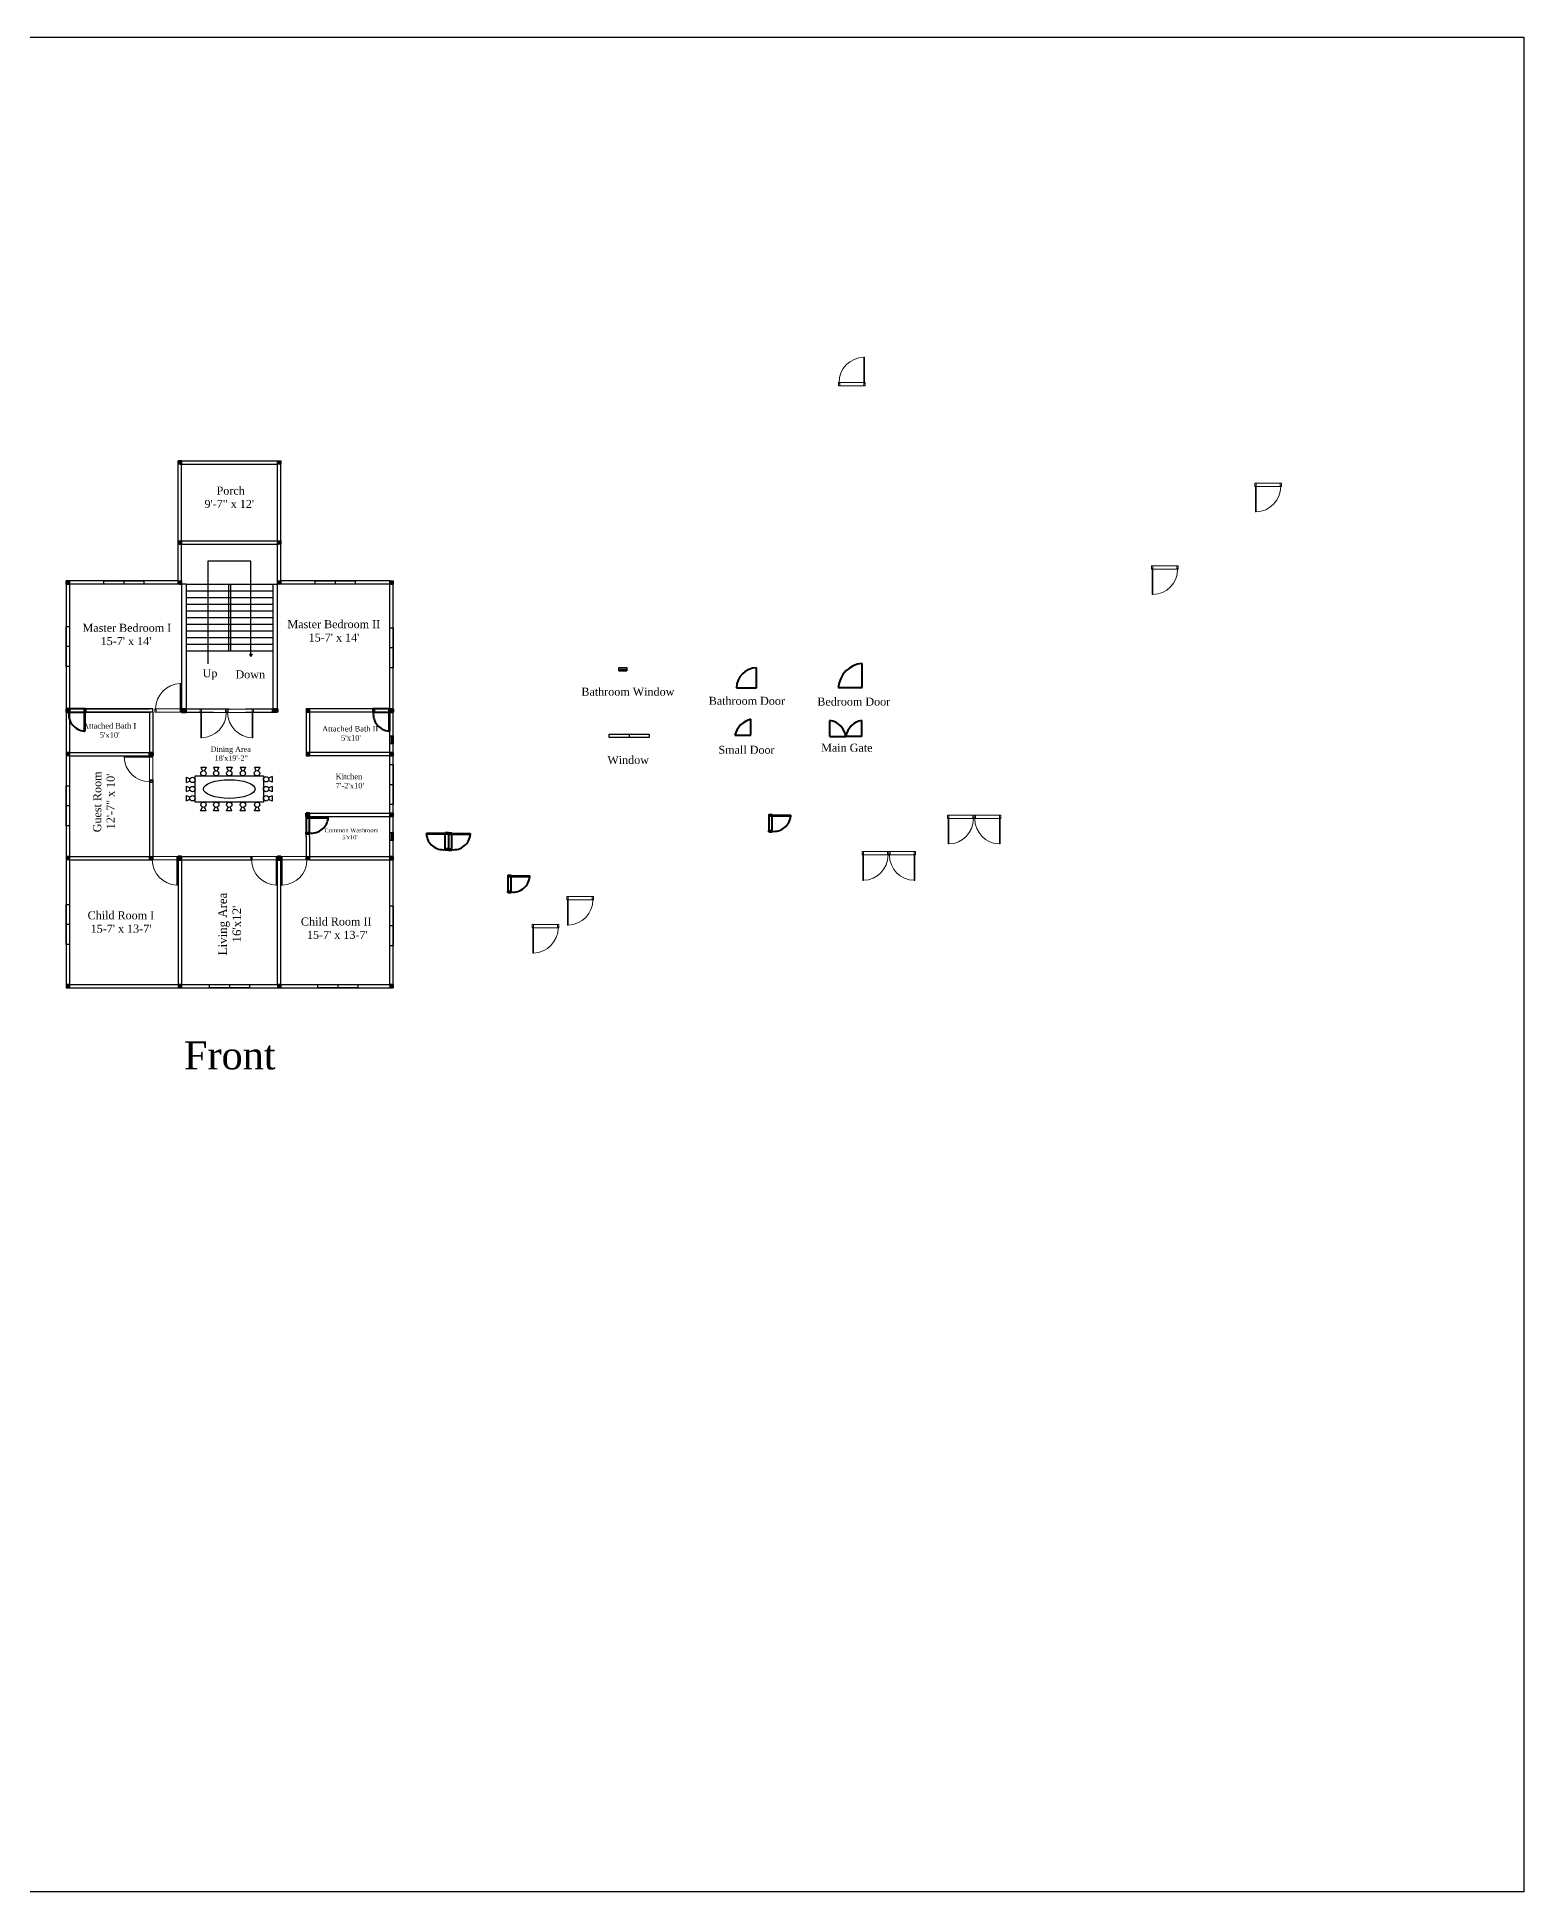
# Model space of a CAD drawing. Header units: inches. Extents: x -79350 to 491628, y -93215 to 155882.
# Drawn here: x 4978 to 7206, y -6548 to -3766 of the extents above; entities that cross this region are included whole.
import ezdxf

# ---------------------------------------------------------------- set-up
doc = ezdxf.new("R2010")
doc.units = ezdxf.units.IN
doc.header["$MEASUREMENT"] = 0
doc.layers.get('0').update_dxf_attribs({"lineweight": 30})
for name, color, linetype, lineweight in [('Column', 1, 'Continuous', 30), ('Door window', 250, 'Continuous', 15), ('Letter', 7, 'Continuous', 20)]:
    doc.layers.add(name, color=color, linetype=linetype, lineweight=lineweight)
doc.layers.add('Door', color=7, linetype='Continuous', lineweight=40, true_color=0x763422)
doc.layers.add('Window', color=7, linetype='Continuous', lineweight=30, true_color=0x6b99dd)
for name, color, linetype in [('Furnitures', 30, 'Continuous'), ('Stairs', 7, 'Continuous'), ('Wall', 7, 'Continuous')]:
    doc.layers.add(name, color=color, linetype=linetype)
doc.styles.get("Standard").update_dxf_attribs({"font": 'times.ttf', "height": 12})

# ---------------------------------------------------------------- blocks, each defined once
blk = doc.blocks.new('d1n')
at = {"color": 1}
blk.add_lwpolyline([(-1187.2, 1281.4), (-1192.2, 1281.4), (-1192.2, 1241.4), (-1187.2, 1241.4)], close=True, dxfattribs=at)
at = {"layer": 'Door window', "color": 1}
for points in [[(-1192.2, 1281.4), (-1192.2, 1279.4), (-1188.2, 1279.4), (-1188.2, 1280.4), (-1187.2, 1280.4), (-1187.2, 1281.4), (-1192.2, 1281.4)], [(-1187.2, 1280.4), (-1149.2, 1280.4), (-1149.2, 1279.4), (-1187.2, 1279.4), (-1187.2, 1280.4)], [(-1192.2, 1241.4), (-1192.2, 1243.4), (-1188.2, 1243.4), (-1188.2, 1242.4), (-1187.2, 1242.4), (-1187.2, 1241.4), (-1192.2, 1241.4)]]:
    blk.add_lwpolyline(points, dxfattribs=at)
blk.add_arc((-1187.2, 1280.4), 38, 270, 358.4722, dxfattribs=at)

msp = doc.modelspace()

# ---------------------------------------------------------------- hatches: boundary and pattern name
at = {"layer": 'Column'}
h = msp.add_hatch(dxfattribs=at)
h.set_pattern_fill('ANSI31', color=256)
h.paths.add_polyline_path([(5194.42, -4401.59), (5189.42, -4401.59), (5189.42, -4406.56), (5194.42, -4406.56)])
h.paths.add_polyline_path([(5343.42, -4401.59), (5338.42, -4401.59), (5338.42, -4406.56), (5343.42, -4406.56)])
h.paths.add_polyline_path([(5194.42, -4521.59), (5189.42, -4521.59), (5189.42, -4526.56), (5194.42, -4526.56)])
h.paths.add_polyline_path([(5343.42, -4521.59), (5338.42, -4521.59), (5338.42, -4526.56), (5343.42, -4526.56)])
h.paths.add_polyline_path([(5194.42, -4581.59), (5189.42, -4581.59), (5189.42, -4586.56), (5194.42, -4586.56)])
h.paths.add_polyline_path([(5026.42, -4581.59), (5021.42, -4581.59), (5021.42, -4586.56), (5026.42, -4586.56)])
h.paths.add_polyline_path([(5343.42, -4581.59), (5338.42, -4581.59), (5338.42, -4586.56), (5343.42, -4586.56)])
h.paths.add_polyline_path([(5511.42, -4581.59), (5506.42, -4581.59), (5506.42, -4586.56), (5511.42, -4586.56)])
h.paths.add_polyline_path([(5026.42, -4773.59), (5021.42, -4773.59), (5021.42, -4778.56), (5026.42, -4778.56)])
h.paths.add_polyline_path([(5201.42, -4773.59), (5194.42, -4773.59), (5194.42, -4778.59), (5201.42, -4778.59)])
h.paths.add_polyline_path([(5386.42, -4773.59), (5381.42, -4773.59), (5381.42, -4778.59), (5386.42, -4778.59)])
h.paths.add_polyline_path([(5338.42, -4773.3), (5331.42, -4773.3), (5331.42, -4778.59), (5338.42, -4778.59)])
h.paths.add_polyline_path([(5511.42, -4773.59), (5506.42, -4773.59), (5506.42, -4778.59), (5511.42, -4778.59)])
h.paths.add_polyline_path([(5026.42, -4994.59), (5021.42, -4994.59), (5021.42, -4999.59), (5026.42, -4999.59)])
h.paths.add_polyline_path([(5151.42, -4994.59), (5146.42, -4994.59), (5146.42, -4999.56), (5151.42, -4999.56)])
h.paths.add_polyline_path([(5194.42, -4994.59), (5189.42, -4994.59), (5189.42, -4999.59), (5194.42, -4999.59)])
h.paths.add_polyline_path([(5343.42, -4994.59), (5338.42, -4994.59), (5338.42, -4999.59), (5343.42, -4999.59)])
h.paths.add_polyline_path([(5386.42, -4994.59), (5381.42, -4994.59), (5381.42, -4999.56), (5386.42, -4999.56)])
h.paths.add_polyline_path([(5386.42, -4929.59), (5381.42, -4929.59), (5381.42, -4934.59), (5386.42, -4934.59)])
h.paths.add_polyline_path([(5386.42, -4838.59), (5381.42, -4838.59), (5381.42, -4843.59), (5386.42, -4843.59)])
h.paths.add_polyline_path([(5511.42, -4838.59), (5506.42, -4838.59), (5506.42, -4843.59), (5511.42, -4843.59)])
h.paths.add_polyline_path([(5511.42, -4929.59), (5506.42, -4929.59), (5506.42, -4934.59), (5511.42, -4934.59)])
h.paths.add_polyline_path([(5511.42, -4994.59), (5506.42, -4994.59), (5506.42, -4999.59), (5511.42, -4999.59)])
h.paths.add_polyline_path([(5026.42, -5186.59), (5021.42, -5186.59), (5021.42, -5191.59), (5026.42, -5191.59)])
h.paths.add_polyline_path([(5194.42, -5186.59), (5189.42, -5186.59), (5189.42, -5191.59), (5194.42, -5191.59)])
h.paths.add_polyline_path([(5343.42, -5186.59), (5338.42, -5186.59), (5338.42, -5191.59), (5343.42, -5191.59)])
h.paths.add_polyline_path([(5511.42, -5186.59), (5506.42, -5186.59), (5506.42, -5191.59), (5511.42, -5191.59)])
h = msp.add_hatch(dxfattribs=at)
h.set_pattern_fill('ANSI31', color=256)
h.paths.add_polyline_path([(5026.42, -4838.59), (5021.42, -4838.59), (5021.42, -4843.59), (5026.42, -4843.59)])
h.paths.add_polyline_path([(5151.42, -4838.59), (5146.42, -4838.59), (5146.42, -4843.59), (5151.42, -4843.59)])

# ---------------------------------------------------------------- linework, layer by layer
for p, q in [((5189.42, -4406.59), (5189.42, -4401.59)), ((5194.42, -4401.59), (5189.42, -4401.59)), ((5189.42, -4581.59), (5189.42, -4406.59)), ((5194.42, -4401.59), (5338.42, -4401.59)), ((5194.42, -4581.59), (5194.42, -4406.59)), ((5194.42, -4406.59), (5338.42, -4406.59)), ((5338.42, -4401.59), (5343.42, -4401.59)), ((5338.42, -4581.59), (5338.42, -4406.59)), ((5343.42, -4406.59), (5343.42, -4401.59)), ((5343.42, -4581.59), (5343.42, -4406.59)), ((5194.42, -4521.59), (5338.42, -4521.59)), ((5194.42, -4526.59), (5338.42, -4526.59)), ((5026.42, -4581.59), (5021.42, -4581.59)), ((5021.42, -4586.59), (5021.42, -4581.59)), ((5021.42, -4586.59), (5021.42, -5186.59)), ((5189.42, -4581.59), (5026.42, -4581.59)), ((5194.42, -4586.59), (5026.42, -4586.59)), ((5026.42, -4586.59), (5026.42, -5186.59)), ((5194.42, -4581.59), (5194.42, -4586.59)), ((5194.42, -4586.59), (5194.42, -4773.59)), ((5201.42, -4586.59), (5194.42, -4586.59)), ((5201.42, -4586.59), (5201.42, -4730.59)), ((5331.42, -4586.59), (5331.42, -4730.59)), ((5331.42, -4586.59), (5338.42, -4586.59)), ((5338.42, -4581.59), (5338.42, -4586.59)), ((5506.42, -4586.59), (5338.42, -4586.59)), ((5338.42, -4773.59), (5338.42, -4586.59)), ((5506.42, -4581.59), (5343.42, -4581.59)), ((5506.42, -4581.59), (5511.42, -4581.59)), ((5506.42, -5186.59), (5506.42, -4586.59)), ((5511.42, -4586.59), (5511.42, -4581.59)), ((5511.42, -5186.59), (5511.42, -4586.59)), ((5201.42, -4730.59), (5201.42, -4778.59)), ((5331.42, -4730.59), (5331.42, -4778.59)), ((5151.42, -4778.59), (5049.75, -4778.59)), ((5049.75, -4778.59), (5146.42, -4778.59)), ((5050.42, -4773.59), (5146.42, -4773.59)), ((5151.42, -4773.59), (5050.42, -4773.59)), ((5146.42, -4778.59), (5146.42, -4843.59)), ((5151.42, -4778.59), (5151.42, -4843.59)), ((5194.42, -4773.59), (5194.3, -4773.59)), ((5201.42, -4778.59), (5194.42, -4778.59)), ((5331.42, -4778.59), (5338.42, -4778.59)), ((5482.42, -4773.59), (5381.42, -4773.59)), ((5482.42, -4778.59), (5381.42, -4778.59)), ((5381.42, -4778.59), (5381.42, -4843.59)), ((5482.42, -4778.59), (5386.42, -4778.59)), ((5386.42, -4778.59), (5386.42, -4838.59)), ((5026.42, -4838.59), (5146.42, -4838.59)), ((5506.42, -4838.59), (5386.42, -4838.59)), ((5026.42, -4843.59), (5146.42, -4843.59)), ((5506.42, -4843.59), (5386.42, -4843.59)), ((5146.42, -4879.59), (5146.42, -4994.59)), ((5151.42, -4879.59), (5151.42, -4994.59)), ((5386.42, -4929.59), (5506.42, -4929.59)), ((5386.42, -4934.59), (5506.42, -4934.59)), ((5381.42, -4964.59), (5381.42, -4994.59)), ((5386.42, -4964.59), (5386.42, -4994.59)), ((5026.42, -4994.59), (5151.42, -4994.59)), ((5026.42, -4999.59), (5151.43, -4999.59)), ((5189.42, -4994.59), (5194.42, -4994.59)), ((5189.42, -4999.59), (5189.42, -5186.59)), ((5194.42, -4999.59), (5194.42, -5186.59)), ((5194.42, -4999.59), (5300.43, -4999.59)), ((5338.42, -4994.59), (5343.42, -4994.59)), ((5338.42, -5186.59), (5338.42, -4999.59)), ((5343.42, -5186.59), (5343.42, -4999.59)), ((5381.42, -4994.59), (5506.42, -4994.59)), ((5021.42, -5186.59), (5021.42, -5191.59)), ((5026.42, -5191.59), (5021.42, -5191.59)), ((5026.42, -5186.59), (5506.42, -5186.59)), ((5026.42, -5191.59), (5506.42, -5191.59)), ((5506.42, -5191.59), (5511.42, -5191.59)), ((5511.42, -5186.59), (5511.42, -5191.59))]:
    msp.add_line(p, q)
at = {"color": 200}
for p, q in [((5298.52, -4551.67), (5234.03, -4551.67)), ((5234.03, -4551.67), (5234.03, -4705.83)), ((5298.52, -4691.56), (5298.52, -4551.67)), ((5201.42, -4586.59), (5331.42, -4586.59)), ((5264.92, -4586.59), (5264.92, -4686.59)), ((5267.92, -4586.59), (5267.92, -4686.59)), ((5201.42, -4596.59), (5331.42, -4596.59)), ((5201.42, -4606.59), (5331.42, -4606.59)), ((5201.42, -4616.59), (5331.42, -4616.59)), ((5201.42, -4626.59), (5331.42, -4626.59)), ((5201.42, -4636.59), (5331.42, -4636.59)), ((5201.42, -4646.59), (5331.42, -4646.59)), ((5201.42, -4656.59), (5331.42, -4656.59)), ((5201.42, -4666.59), (5331.42, -4666.59)), ((5201.42, -4676.59), (5331.42, -4676.59)), ((5201.42, -4686.59), (5331.42, -4686.59)), ((5296.49, -4691.56), (5300.53, -4691.56)), ((5296.49, -4691.56), (5298.52, -4694.99)), ((5300.53, -4691.56), (5298.52, -4694.99)), ((5298.52, -4694.99), (5298.52, -4694.99))]:
    msp.add_line(p, q, dxfattribs=at)
at = {"color": 30}
for p, q in [((5223.35, -4861.04), (5231.48, -4861.04)), ((5223.35, -4861.04), (5225.64, -4866.34)), ((5231.48, -4861.04), (5228.95, -4866.4)), ((5242.44, -4861), (5250.57, -4861)), ((5242.44, -4861), (5244.74, -4866.3)), ((5250.57, -4861), (5248.04, -4866.35)), ((5262.08, -4861), (5270.21, -4861)), ((5262.08, -4861), (5264.37, -4866.3)), ((5270.21, -4861), (5267.68, -4866.35)), ((5282.42, -4861), (5290.55, -4861)), ((5282.42, -4861), (5284.72, -4866.3)), ((5290.55, -4861), (5288.02, -4866.35)), ((5303.67, -4861), (5311.81, -4861)), ((5303.67, -4861), (5305.97, -4866.3)), ((5311.81, -4861), (5309.28, -4866.35)), ((5201.73, -4883.92), (5201.73, -4875.79)), ((5201.73, -4875.79), (5207.08, -4878.32)), ((5201.73, -4883.92), (5207.03, -4881.63)), ((5201.73, -4897.48), (5201.73, -4889.35)), ((5201.73, -4889.35), (5207.08, -4891.88)), ((5201.73, -4897.48), (5207.03, -4895.19)), ((5330.21, -4883.16), (5324.85, -4880.63)), ((5330.21, -4897.84), (5324.85, -4895.31)), ((5330.21, -4875.03), (5324.91, -4877.32)), ((5330.21, -4889.71), (5324.91, -4892)), ((5330.21, -4875.03), (5330.21, -4883.16)), ((5330.21, -4889.71), (5330.21, -4897.84)), ((5201.73, -4911.3), (5201.73, -4903.17)), ((5201.73, -4903.17), (5207.08, -4905.7)), ((5201.73, -4911.3), (5207.03, -4909.01)), ((5223.11, -4926.19), (5225.64, -4920.83)), ((5231.25, -4926.19), (5228.95, -4920.89)), ((5242.22, -4926.19), (5244.75, -4920.83)), ((5250.35, -4926.19), (5248.05, -4920.89)), ((5261.72, -4926.19), (5264.25, -4920.83)), ((5269.86, -4926.19), (5267.56, -4920.89)), ((5282.2, -4926.19), (5284.73, -4920.83)), ((5290.33, -4926.19), (5288.03, -4920.89)), ((5303.58, -4926.19), (5306.11, -4920.83)), ((5311.71, -4926.19), (5309.41, -4920.89)), ((5330.21, -4911.8), (5324.85, -4909.27)), ((5330.21, -4903.67), (5324.91, -4905.96)), ((5330.21, -4903.67), (5330.21, -4911.8)), ((5231.25, -4926.19), (5223.11, -4926.19)), ((5250.35, -4926.19), (5242.22, -4926.19)), ((5269.86, -4926.19), (5261.72, -4926.19)), ((5290.33, -4926.19), (5282.2, -4926.19)), ((5311.71, -4926.19), (5303.58, -4926.19))]:
    msp.add_line(p, q, dxfattribs=at)
msp.add_lwpolyline([(5214.72, -4873.99), (5317.21, -4873.99), (5317.21, -4913.19), (5214.72, -4913.19)], close=True, dxfattribs=at)
for centre in [(5227.24, -4870.03), (5246.33, -4869.98), (5265.97, -4869.98), (5286.31, -4869.98), (5307.56, -4869.98), (5210.71, -4880.04), (5210.71, -4893.59), (5321.22, -4878.92), (5321.22, -4893.59), (5210.71, -4907.41), (5227.36, -4917.21), (5246.46, -4917.21), (5265.97, -4917.21), (5286.44, -4917.21), (5307.82, -4917.21), (5321.22, -4907.56)]:
    msp.add_circle(centre, 4.01, dxfattribs=at)
at = {"layer": 'Column'}
for p, q in [((5189.42, -4401.59), (5194.42, -4401.59)), ((5189.42, -4406.56), (5189.42, -4401.59)), ((5194.42, -4406.56), (5189.42, -4406.56)), ((5194.42, -4401.59), (5194.42, -4406.56)), ((5338.42, -4401.59), (5343.42, -4401.59)), ((5338.42, -4406.56), (5338.42, -4401.59)), ((5343.42, -4406.56), (5338.42, -4406.56)), ((5343.42, -4401.59), (5343.42, -4406.56)), ((5189.42, -4521.59), (5194.42, -4521.59)), ((5189.42, -4526.56), (5189.42, -4521.59)), ((5194.42, -4526.56), (5189.42, -4526.56)), ((5194.42, -4521.59), (5194.42, -4526.56)), ((5338.42, -4521.59), (5343.42, -4521.59)), ((5338.42, -4526.56), (5338.42, -4521.59)), ((5343.42, -4526.56), (5338.42, -4526.56)), ((5343.42, -4521.59), (5343.42, -4526.56)), ((5021.42, -4581.59), (5026.42, -4581.59)), ((5021.42, -4586.56), (5021.42, -4581.59)), ((5026.42, -4586.56), (5021.42, -4586.56)), ((5026.42, -4581.59), (5026.42, -4586.56)), ((5189.42, -4581.59), (5194.42, -4581.59)), ((5189.42, -4586.56), (5189.42, -4581.59)), ((5194.42, -4586.56), (5189.42, -4586.56)), ((5194.42, -4581.59), (5194.42, -4586.56)), ((5338.42, -4581.59), (5343.42, -4581.59)), ((5338.42, -4586.56), (5338.42, -4581.59)), ((5343.42, -4586.56), (5338.42, -4586.56)), ((5343.42, -4581.59), (5343.42, -4586.56)), ((5506.42, -4581.59), (5511.42, -4581.59)), ((5506.42, -4586.56), (5506.42, -4581.59)), ((5511.42, -4586.56), (5506.42, -4586.56)), ((5511.42, -4581.59), (5511.42, -4586.56)), ((5021.42, -4773.59), (5026.42, -4773.59)), ((5021.42, -4778.56), (5021.42, -4773.59)), ((5026.42, -4778.56), (5021.42, -4778.56)), ((5026.42, -4773.59), (5026.42, -4778.56)), ((5194.42, -4773.59), (5201.42, -4773.59)), ((5194.42, -4778.59), (5194.42, -4773.59)), ((5201.42, -4778.59), (5194.42, -4778.59)), ((5201.42, -4773.59), (5201.42, -4778.59)), ((5331.42, -4773.3), (5338.42, -4773.3)), ((5331.42, -4778.59), (5331.42, -4773.3)), ((5338.42, -4778.59), (5331.42, -4778.59)), ((5338.42, -4773.3), (5338.42, -4778.59)), ((5386.42, -4773.59), (5381.42, -4773.59)), ((5381.42, -4773.59), (5381.42, -4778.59)), ((5381.42, -4778.59), (5386.42, -4778.59)), ((5386.42, -4773.59), (5386.42, -4778.59)), ((5506.42, -4773.59), (5511.42, -4773.59)), ((5506.42, -4778.59), (5506.42, -4773.59)), ((5511.42, -4778.59), (5506.42, -4778.59)), ((5511.42, -4773.59), (5511.42, -4778.59)), ((5026.42, -4838.59), (5021.42, -4838.59)), ((5021.42, -4838.59), (5021.42, -4843.59)), ((5026.42, -4838.59), (5026.42, -4843.59)), ((5146.42, -4838.59), (5151.42, -4838.59)), ((5146.42, -4843.59), (5146.42, -4838.59)), ((5151.42, -4838.59), (5151.42, -4843.59)), ((5386.42, -4838.59), (5381.42, -4838.59)), ((5381.42, -4838.59), (5381.42, -4843.59)), ((5386.42, -4838.59), (5386.42, -4843.59)), ((5511.42, -4838.59), (5506.42, -4838.59)), ((5506.42, -4838.59), (5506.42, -4843.59)), ((5511.42, -4838.59), (5511.42, -4843.59)), ((5026.42, -4843.59), (5021.42, -4843.59)), ((5151.42, -4843.59), (5146.42, -4843.59)), ((5381.42, -4843.59), (5386.42, -4843.59)), ((5386.42, -4843.59), (5386.42, -4843.64)), ((5506.42, -4843.59), (5511.42, -4843.59)), ((5381.42, -4929.59), (5386.42, -4929.59)), ((5381.42, -4934.59), (5381.42, -4929.59)), ((5386.42, -4934.59), (5381.42, -4934.59)), ((5386.42, -4929.59), (5386.42, -4934.59)), ((5511.42, -4929.59), (5506.42, -4929.59)), ((5506.42, -4929.59), (5506.42, -4934.59)), ((5506.42, -4934.59), (5511.42, -4934.59)), ((5511.42, -4929.59), (5511.42, -4934.59)), ((5026.42, -4994.59), (5021.42, -4994.59)), ((5021.42, -4994.59), (5021.42, -4999.59)), ((5026.42, -4999.59), (5021.42, -4999.59)), ((5026.42, -4994.59), (5026.42, -4999.59)), ((5146.42, -4994.59), (5151.42, -4994.59)), ((5146.42, -4999.56), (5146.42, -4994.59)), ((5151.42, -4999.56), (5146.42, -4999.56)), ((5151.42, -4994.59), (5151.42, -4999.56)), ((5189.42, -4994.59), (5194.42, -4994.59)), ((5189.42, -4999.59), (5189.42, -4994.59)), ((5194.42, -4999.59), (5189.42, -4999.59)), ((5194.42, -4994.59), (5194.42, -4999.59)), ((5338.42, -4994.59), (5343.42, -4994.59)), ((5338.42, -4994.59), (5338.42, -4999.59)), ((5343.42, -4999.59), (5338.42, -4999.59)), ((5343.42, -4994.59), (5343.42, -4999.59)), ((5381.42, -4994.59), (5386.42, -4994.59)), ((5381.42, -4999.56), (5381.42, -4994.59)), ((5386.42, -4999.56), (5381.42, -4999.56)), ((5386.42, -4994.59), (5386.42, -4999.56)), ((5511.42, -4994.59), (5506.42, -4994.59)), ((5506.42, -4994.59), (5506.42, -4999.59)), ((5506.42, -4999.59), (5511.42, -4999.59)), ((5511.42, -4994.59), (5511.42, -4999.59)), ((5026.42, -5186.59), (5021.42, -5186.59)), ((5021.42, -5186.59), (5021.42, -5191.59)), ((5021.42, -5191.59), (5026.42, -5191.59)), ((5026.42, -5186.59), (5026.42, -5191.59)), ((5194.42, -5186.59), (5189.42, -5186.59)), ((5189.42, -5186.59), (5189.42, -5191.59)), ((5189.42, -5191.59), (5194.42, -5191.59)), ((5194.42, -5186.59), (5194.42, -5191.59)), ((5343.42, -5186.59), (5338.42, -5186.59)), ((5338.42, -5186.59), (5338.42, -5191.59)), ((5338.42, -5191.59), (5343.42, -5191.59)), ((5343.42, -5186.59), (5343.42, -5191.59)), ((5511.42, -5186.59), (5506.42, -5186.59)), ((5506.42, -5186.59), (5506.42, -5191.59)), ((5506.42, -5191.59), (5511.42, -5191.59)), ((5511.42, -5186.59), (5511.42, -5191.59))]:
    msp.add_line(p, q, dxfattribs=at)
at = {"layer": 'Door'}
for p, q in [((6056.14, -4741.88), (6056.14, -4711.88)), ((6214.89, -4741.22), (6214.89, -4705.22)), ((6026.14, -4741.88), (6056.14, -4741.88)), ((6178.89, -4741.22), (6214.89, -4741.22)), ((5026.42, -4773.59), (5021.42, -4773.59)), ((5021.42, -4773.59), (5021.42, -4778.56)), ((5021.42, -4778.56), (5026.42, -4778.56)), ((5024.42, -4773.59), (5024.42, -4778.59)), ((5024.42, -4773.59), (5026.42, -4773.59)), ((5048.42, -4773.59), (5024.42, -4773.59)), ((5024.42, -4773.59), (5024.42, -4778.59)), ((5025.42, -4778.59), (5024.42, -4778.59)), ((5024.42, -4778.59), (5048.42, -4778.59)), ((5025.42, -4777.59), (5025.42, -4778.59)), ((5026.42, -4777.59), (5025.42, -4777.59)), ((5026.42, -4778.59), (5026.42, -4773.59)), ((5026.42, -4773.59), (5026.42, -4777.59)), ((5026.42, -4778.56), (5026.42, -4776.09)), ((5050.42, -4773.59), (5048.42, -4773.59)), ((5048.42, -4773.59), (5048.42, -4777.59)), ((5048.42, -4777.59), (5049.42, -4777.59)), ((5049.42, -4778.59), (5048.42, -4778.59)), ((5048.42, -4778.59), (5048.42, -4806.59)), ((5049.42, -4777.59), (5049.42, -4778.59)), ((5049.42, -4778.59), (5050.42, -4778.59)), ((5049.42, -4778.59), (5049.42, -4806.59)), ((5050.42, -4773.59), (5050.42, -4778.59)), ((5050.42, -4776.09), (5050.42, -4776.09)), ((5194.42, -4773.59), (5201.42, -4773.59)), ((5194.42, -4773.59), (5194.42, -4778.59)), ((5194.42, -4778.59), (5201.42, -4778.59)), ((5201.42, -4778.59), (5201.42, -4773.59)), ((5331.42, -4778.59), (5331.42, -4773.3)), ((5331.42, -4773.3), (5338.42, -4773.3)), ((5338.42, -4778.59), (5331.42, -4778.59)), ((5338.42, -4773.59), (5338.42, -4773.3)), ((5338.42, -4773.59), (5338.42, -4778.59)), ((5481, -4773.59), (5481, -4778.59)), ((5481, -4773.59), (5483, -4773.59)), ((5505, -4773.59), (5481, -4773.59)), ((5481, -4773.59), (5481, -4778.59)), ((5482, -4778.59), (5481, -4778.59)), ((5481, -4778.59), (5505, -4778.59)), ((5482, -4777.59), (5482, -4778.59)), ((5483, -4777.59), (5482, -4777.59)), ((5483, -4773.59), (5483, -4777.59)), ((5507, -4773.59), (5505, -4773.59)), ((5505, -4773.59), (5505, -4777.59)), ((5505, -4777.59), (5506, -4777.59)), ((5506, -4778.59), (5505, -4778.59)), ((5505, -4778.59), (5505, -4806.59)), ((5506, -4777.59), (5506, -4778.59)), ((5506, -4778.59), (5507, -4778.59)), ((5506, -4778.59), (5506, -4806.59)), ((5506.42, -4773.59), (5511.42, -4773.59)), ((5506.42, -4778.59), (5506.42, -4773.59)), ((5506.42, -4778.59), (5511.42, -4778.59)), ((5507, -4773.59), (5507, -4778.59)), ((5511.42, -4773.59), (5511.42, -4778.59)), ((5048.42, -4806.59), (5049.42, -4806.59)), ((5505, -4806.59), (5506, -4806.59)), ((6047.97, -4812.97), (6047.97, -4788.97)), ((6166.25, -4814.65), (6166.25, -4790.65)), ((6214.25, -4814.65), (6214.25, -4790.65)), ((5146.42, -4843.59), (5146.42, -4838.59)), ((5146.42, -4838.59), (5151.42, -4838.59)), ((5151.42, -4838.59), (5151.42, -4843.36)), ((5151.42, -4843.59), (5151.42, -4838.59)), ((6023.97, -4812.97), (6047.97, -4812.97)), ((6166.25, -4814.65), (6190.25, -4814.65)), ((6214.25, -4814.65), (6190.25, -4814.65)), ((5146.42, -4843.59), (5151.42, -4843.59)), ((5386.42, -4929.59), (5381.42, -4929.59)), ((5381.42, -4934.59), (5381.42, -4929.59)), ((5386.42, -4934.59), (5381.42, -4934.59)), ((5381.42, -4934.59), (5386.42, -4934.59)), ((5381.42, -4934.59), (5381.42, -4936.59)), ((5381.42, -4936.59), (5385.42, -4936.59)), ((5381.42, -4936.59), (5381.42, -4960.59)), ((5385.42, -4936.59), (5385.42, -4935.59)), ((5385.42, -4935.59), (5386.42, -4935.59)), ((5386.42, -4934.59), (5386.42, -4929.59)), ((5386.42, -4935.59), (5386.42, -4934.59)), ((5386.42, -4935.59), (5414.42, -4935.59)), ((5386.42, -4935.59), (5386.42, -4936.59)), ((5386.42, -4936.59), (5414.42, -4936.59)), ((5386.42, -4960.59), (5386.42, -4936.59)), ((5414.42, -4936.59), (5414.42, -4935.59)), ((6074.5, -4932), (6079.5, -4932)), ((6074.5, -4932), (6074.5, -4934)), ((6074.5, -4934), (6078.5, -4934)), ((6074.5, -4934), (6074.5, -4958)), ((6078.5, -4934), (6078.5, -4933)), ((6078.5, -4933), (6079.5, -4933)), ((6079.5, -4933), (6079.5, -4932)), ((6079.5, -4933), (6107.5, -4933)), ((6079.5, -4933), (6079.5, -4934)), ((6079.5, -4934), (6107.5, -4934)), ((6079.5, -4958), (6079.5, -4934)), ((6107.5, -4934), (6107.5, -4933)), ((5381.42, -4960.59), (5381.42, -4958.59)), ((5381.42, -4958.59), (5385.42, -4958.59)), ((5381.42, -4960.59), (5386.42, -4960.59)), ((5381.42, -4960.59), (5386.42, -4960.59)), ((5385.42, -4958.59), (5385.42, -4959.59)), ((5385.42, -4959.59), (5386.42, -4959.59)), ((5386.42, -4959.59), (5386.42, -4960.59)), ((5589.5, -4960.5), (5561.5, -4960.5)), ((5561.5, -4961.5), (5561.5, -4960.5)), ((5589.5, -4961.5), (5561.5, -4961.5)), ((5594.5, -4959.5), (5589.5, -4959.5)), ((5589.5, -4960.5), (5589.5, -4959.5)), ((5590.5, -4960.5), (5589.5, -4960.5)), ((5589.5, -4960.5), (5589.5, -4961.5)), ((5589.5, -4985.5), (5589.5, -4961.5)), ((5590.5, -4961.5), (5590.5, -4960.5)), ((5594.5, -4961.5), (5590.5, -4961.5)), ((5594.5, -4959.5), (5599.5, -4959.5)), ((5594.5, -4959.5), (5594.5, -4961.5)), ((5594.5, -4959.5), (5594.5, -4961.5)), ((5594.5, -4961.5), (5598.5, -4961.5)), ((5594.5, -4961.5), (5594.5, -4985.5)), ((5594.5, -4961.5), (5594.5, -4985.5)), ((5598.5, -4961.5), (5598.5, -4960.5)), ((5598.5, -4960.5), (5599.5, -4960.5)), ((5599.5, -4960.5), (5599.5, -4959.5)), ((5599.5, -4960.5), (5627.5, -4960.5)), ((5599.5, -4960.5), (5599.5, -4961.5)), ((5599.5, -4961.5), (5627.5, -4961.5)), ((5599.5, -4985.5), (5599.5, -4961.5)), ((5627.5, -4961.5), (5627.5, -4960.5)), ((6074.5, -4958), (6074.5, -4956)), ((6074.5, -4956), (6078.5, -4956)), ((6074.5, -4958), (6079.5, -4958)), ((6074.5, -4958), (6079.5, -4958)), ((6078.5, -4956), (6078.5, -4957)), ((6078.5, -4957), (6079.5, -4957)), ((6079.5, -4957), (6079.5, -4958)), ((5194.42, -4994.59), (5189.42, -4994.59)), ((5189.42, -4994.59), (5189.42, -4994.59)), ((5189.42, -4999.59), (5189.42, -4994.59)), ((5189.42, -4999.59), (5194.42, -4999.59)), ((5194.42, -4999.59), (5194.42, -4994.59)), ((5343.42, -4994.59), (5338.42, -4994.59)), ((5338.42, -4994.59), (5338.42, -4999.59)), ((5338.42, -4999.59), (5343.42, -4999.59)), ((5343.42, -4999.59), (5343.42, -4994.59)), ((5590.5, -4984.5), (5589.5, -4984.5)), ((5589.5, -4984.5), (5589.5, -4985.5)), ((5594.5, -4985.5), (5589.5, -4985.5)), ((5594.5, -4985.5), (5589.5, -4985.5)), ((5594.5, -4983.5), (5590.5, -4983.5)), ((5590.5, -4983.5), (5590.5, -4984.5)), ((5594.5, -4985.5), (5594.5, -4983.5)), ((5594.5, -4983.5), (5598.5, -4983.5)), ((5594.5, -4985.5), (5594.5, -4983.5)), ((5594.5, -4985.5), (5599.5, -4985.5)), ((5594.5, -4985.5), (5599.5, -4985.5)), ((5598.5, -4983.5), (5598.5, -4984.5)), ((5598.5, -4984.5), (5599.5, -4984.5)), ((5599.5, -4984.5), (5599.5, -4985.5)), ((5683.5, -5023), (5688.5, -5023)), ((5683.5, -5023), (5683.5, -5025)), ((5683.5, -5025), (5687.5, -5025)), ((5683.5, -5025), (5683.5, -5049)), ((5687.5, -5025), (5687.5, -5024)), ((5687.5, -5024), (5688.5, -5024)), ((5688.5, -5024), (5688.5, -5023)), ((5688.5, -5024), (5716.5, -5024)), ((5688.5, -5024), (5688.5, -5025)), ((5688.5, -5025), (5716.5, -5025)), ((5688.5, -5049), (5688.5, -5025)), ((5716.5, -5025), (5716.5, -5024)), ((5683.5, -5049), (5683.5, -5047)), ((5683.5, -5047), (5687.5, -5047)), ((5683.5, -5049), (5688.5, -5049)), ((5683.5, -5049), (5688.5, -5049)), ((5687.5, -5047), (5687.5, -5048)), ((5687.5, -5048), (5688.5, -5048)), ((5688.5, -5048), (5688.5, -5049))]:
    msp.add_line(p, q, dxfattribs=at)
for centre, radius, start, end in [((6056.61, -4742.35), 30.47, 90.86949, 179.13051), ((6218.01, -4744.35), 39.25, 94.56664, 175.43336), ((5050.71, -4781.27), 25.43, 173.96661, 264.83471), ((5050.71, -4781.27), 25.43, 162.43884, 162.77277), ((5507.29, -4781.27), 25.43, 173.96661, 264.83471), ((5507.29, -4781.27), 25.43, 162.43884, 162.77277), ((6054.98, -4819.98), 31.79, 102.73513, 167.26487), ((6161.57, -4819.34), 29.07, 9.27617, 80.72383), ((6218.94, -4819.34), 29.07, 99.27617, 170.72383), ((5389.1, -4934.3), 25.43, 263.96661, 354.83471), ((6082.17, -4931.71), 25.43, 263.96661, 354.83471), ((5389.1, -4934.3), 25.43, 252.43884, 252.77277), ((5586.83, -4959.21), 25.43, 185.16529, 276.03339), ((5602.17, -4959.21), 25.43, 263.96661, 354.83471), ((6082.17, -4931.71), 25.43, 252.43884, 252.77277), ((5190.69, -4996.2), 39.41, 184.88382, 184.93654), ((5586.83, -4959.21), 25.43, 287.22723, 287.56116), ((5602.17, -4959.21), 25.43, 252.43884, 252.77277), ((5691.17, -5022.71), 25.43, 263.96661, 354.83471), ((5691.17, -5022.71), 25.43, 252.43884, 252.77277)]:
    msp.add_arc(centre, radius, start, end, dxfattribs=at)
at = {"layer": 'Furnitures'}
msp.add_ellipse((5265.97, -4893.59), major_axis=(38.81, 0), ratio=0.3605472, dxfattribs=at)
at = {"layer": 'Wall'}
for p, q in [((2769.5, -3766), (7206.5, -3766)), ((7206.5, -3766), (7206.5, -6547.5)), ((5151.42, -4778.59), (5151.42, -4773.59)), ((5201.42, -4773.59), (5266.42, -4773.59)), ((5201.42, -4778.59), (5242.42, -4778.59)), ((5290.42, -4773.59), (5331.42, -4773.59)), ((5290.42, -4778.59), (5331.42, -4778.59)), ((5482.42, -4773.59), (5482.42, -4778.59)), ((5146.42, -4879.59), (5151.42, -4879.59)), ((5381.42, -4964.59), (5381.42, -4960.59)), ((5386.42, -4964.59), (5386.42, -4960.59)), ((5194.42, -4994.59), (5300.42, -4994.59)), ((5300.42, -4999.56), (5300.42, -4994.59)), ((5386.42, -4999.56), (5506.42, -4999.56)), ((7206.5, -6547.5), (2769.5, -6547.5))]:
    msp.add_line(p, q, dxfattribs=at)
at = {"layer": 'Window'}
for p, q in [((5077.92, -4581.59), (5137.92, -4581.59)), ((5077.92, -4586.59), (5077.92, -4581.59)), ((5137.92, -4586.59), (5077.92, -4586.59)), ((5107.92, -4581.59), (5107.92, -4586.59)), ((5137.92, -4581.59), (5137.92, -4586.59)), ((5394.92, -4581.59), (5454.92, -4581.59)), ((5394.92, -4586.59), (5394.92, -4581.59)), ((5454.92, -4586.59), (5394.92, -4586.59)), ((5424.92, -4581.59), (5424.92, -4586.59)), ((5454.92, -4581.59), (5454.92, -4586.59)), ((5021.42, -4710), (5021.42, -4650)), ((5021.42, -4650), (5026.42, -4650)), ((5026.42, -4650), (5026.42, -4710)), ((5506.5, -4712), (5506.5, -4652)), ((5506.5, -4652), (5511.5, -4652)), ((5511.5, -4652), (5511.5, -4712)), ((5026.42, -4680), (5021.42, -4680)), ((5511.5, -4682), (5506.5, -4682)), ((5026.42, -4710), (5021.42, -4710)), ((5511.5, -4712), (5506.5, -4712)), ((5849.71, -4711.61), (5861.71, -4711.61)), ((5849.71, -4716.61), (5849.71, -4711.61)), ((5849.71, -4711.61), (5861.71, -4711.61)), ((5849.71, -4711.61), (5861.71, -4711.61)), ((5849.71, -4711.61), (5861.71, -4711.61)), ((5849.71, -4714.11), (5861.71, -4714.11)), ((5861.71, -4716.61), (5849.71, -4716.61)), ((5849.71, -4716.61), (5861.71, -4716.61)), ((5861.71, -4711.61), (5861.71, -4716.61)), ((5835.48, -4811.52), (5895.48, -4811.52)), ((5835.48, -4816.52), (5835.48, -4811.52)), ((5865.48, -4811.52), (5865.48, -4816.52)), ((5895.48, -4811.52), (5895.48, -4816.52)), ((5506.5, -4826), (5506.5, -4814)), ((5506.5, -4814), (5511.5, -4814)), ((5506.5, -4814), (5506.5, -4826)), ((5511.5, -4826), (5506.5, -4826)), ((5509, -4814), (5509, -4826)), ((5511.5, -4814), (5511.5, -4826)), ((5511.5, -4814), (5511.5, -4826)), ((5511.5, -4814), (5511.5, -4826)), ((5511.5, -4814), (5511.5, -4826)), ((5895.48, -4816.52), (5835.48, -4816.52)), ((5506.42, -4916.59), (5506.42, -4856.59)), ((5506.42, -4856.59), (5511.42, -4856.59)), ((5511.42, -4856.59), (5511.42, -4916.59)), ((5021.42, -4949), (5021.42, -4889)), ((5021.42, -4889), (5026.42, -4889)), ((5026.42, -4889), (5026.42, -4949)), ((5506.42, -4886.59), (5511.42, -4886.59)), ((5026.42, -4919), (5021.42, -4919)), ((5511.42, -4916.59), (5506.42, -4916.59)), ((5511.42, -4916.59), (5511.42, -4911.59)), ((5026.42, -4949), (5021.42, -4949)), ((5506.42, -4971), (5506.42, -4959)), ((5506.42, -4959), (5511.42, -4959)), ((5506.42, -4959), (5506.42, -4971)), ((5511.42, -4971), (5506.42, -4971)), ((5508.92, -4959), (5508.92, -4971)), ((5511.42, -4959), (5511.42, -4971)), ((5511.42, -4959), (5511.42, -4971)), ((5511.42, -4959), (5511.42, -4971)), ((5511.42, -4959), (5511.42, -4971)), ((5021.42, -5127), (5021.42, -5067)), ((5021.42, -5067), (5026.42, -5067)), ((5026.42, -5067), (5026.42, -5127)), ((5506.42, -5129), (5506.42, -5069)), ((5506.42, -5069), (5511.42, -5069)), ((5511.42, -5069), (5511.42, -5129)), ((5026.42, -5097), (5021.42, -5097)), ((5511.42, -5099), (5506.42, -5099)), ((5026.42, -5127), (5021.42, -5127)), ((5511.42, -5129), (5506.42, -5129)), ((5236.42, -5186.59), (5296.42, -5186.59)), ((5236.42, -5191.59), (5236.42, -5186.59)), ((5296.42, -5191.59), (5236.42, -5191.59)), ((5266.42, -5186.59), (5266.42, -5191.59)), ((5296.42, -5186.59), (5296.42, -5191.59)), ((5398.5, -5186.59), (5458.5, -5186.59)), ((5398.5, -5191.59), (5398.5, -5186.59)), ((5458.5, -5191.59), (5398.5, -5191.59)), ((5428.5, -5186.59), (5428.5, -5191.59)), ((5458.5, -5186.59), (5458.5, -5191.59))]:
    msp.add_line(p, q, dxfattribs=at)

# ---------------------------------------------------------------- block references
at = {"layer": 'Door window', "xscale": -1}
for p, rotation in [((4937.57, -3096.81), 270), ((8084.43, -5627.19), 90), ((7929.93, -5751.19), 90), ((3913.04, -3586.35), 270), ((6503.89, -5965.83), 90), ((7623.89, -6125.24), 90), ((6624.81, -6186.83), 90), ((7495.89, -6179.74), 90), ((7053.39, -6246.74), 90), ((7001.39, -6288.74), 90)]:
    msp.add_blockref('d1n', p, dxfattribs=dict(at, rotation=rotation))
at = {"layer": 'Door window'}
for p, rotation in [((4021.11, -5965.83), 270), ((5141.11, -6125.24), 270), ((3908.03, -6186.83), 270.000000000013), ((4057.04, -6186.83), 270), ((5013.11, -6179.74), 270)]:
    msp.add_blockref('d1n', p, dxfattribs=dict(at, rotation=rotation))
at = {"layer": 'Door window', "xscale": -1}
msp.add_blockref('d1n', (3959.18, -6124.98), dxfattribs=at)

# ---------------------------------------------------------------- texts
at = {"layer": 'Door', "char_height": 12, "attachment_point": 1}
for s, width, insert in [('Bathroom Door ', 116.61, (5984.63, -4755.3)), ('Bedroom Door', 135.6334, (6147.44, -4756.52)), ('Small Door', 127.531, (5999.27, -4828.75)), ('Main Gate', 118.791, (6153.15, -4825.64))]:
    msp.add_mtext_dynamic_manual_height_columns(s, width=width, gutter_width=60, heights=[0], dxfattribs=dict(at, insert=insert))
at = {"layer": 'Letter', "attachment_point": 1}
for s, width, gutter_width, heights, insert, char_height in [('    Porch^J9\'-7" x 12\'', 87.6736, 60, [0], (5228.83, -4440.04), 12), ("Master Bedroom I^J      15-7' x 14'", 143.7063, 60, [47.61], (5046.04, -4645.8), 12), ("Master Bedroom II^J       15-7' x 14'", 143.7063, 60, [47.61], (5353.21, -4640.38), 12), ("Attached Bath I^J        5'x10'", 97.678, 41.31, [0], (5046.58, -4794.71), 8.2616), ("Attached Bath II^J         5'x10'", 97.678, 41.31, [0], (5405.16, -4799.07), 8.2616), ('Dining Area ^J  18\'x19\'-2"', 95.1702, 39.74, [31.53], (5238, -4829.95), 7.9471), ("       Kitchen^J       7'-2'x10'", 97.678, 41.31, [0], (5403.32, -4870.61), 8.2616), ("Common Washroom^J           5'x10'", 93.1404, 31.73, [17.19], (5408.81, -4952.31), 6.3452), ("Child Room I^J 15-7' x 13-7'", 143.7063, 60, [47.61], (5053.67, -5076.98), 12), ("Child Room II^J  15-7' x 13-7'", 143.7063, 60, [47.61], (5373.37, -5086.32), 12)]:
    msp.add_mtext_dynamic_manual_height_columns(s, width=width, gutter_width=gutter_width, heights=heights, dxfattribs=dict(at, insert=insert, char_height=char_height))
at = {"layer": 'Letter', "attachment_point": 1, "rotation": 90}
for s, width, gutter_width, heights, insert, char_height in [('Guest Room^J 12\'-7" x 10\'', 159.6277, 60, [0], (5062.09, -4958.45), 12), ("Living Area ^J    16'x12'", 153.1953, 63.96, [50.75], (5249.57, -5143), 12.7924)]:
    msp.add_mtext_dynamic_manual_height_columns(s, width=width, gutter_width=gutter_width, heights=heights, dxfattribs=dict(at, insert=insert, char_height=char_height))
at = {"layer": 'Stairs', "char_height": 12, "attachment_point": 1}
for s, width, insert in [('Up', 69.7229, (5226.06, -4713.92)), ('Down', 86.0171, (5275.3, -4715.7))]:
    msp.add_mtext_dynamic_manual_height_columns(s, width=width, gutter_width=60, heights=[0], dxfattribs=dict(at, insert=insert))
at = {"layer": 'Wall', "insert": (5198, -5272), "char_height": 42, "attachment_point": 1}
msp.add_mtext_dynamic_manual_height_columns('Front', width=427, gutter_width=60, heights=[0], dxfattribs=at)
at = {"layer": 'Window', "char_height": 12, "attachment_point": 1}
for s, width, heights, insert in [('Bathroom Window', 170.1014, [3.4], (5793.77, -4741.61)), ('Window', 26.7092, [0], (5832.68, -4843.99))]:
    msp.add_mtext_dynamic_manual_height_columns(s, width=width, gutter_width=60, heights=heights, dxfattribs=dict(at, insert=insert))

doc.saveas('drawing.dxf')
